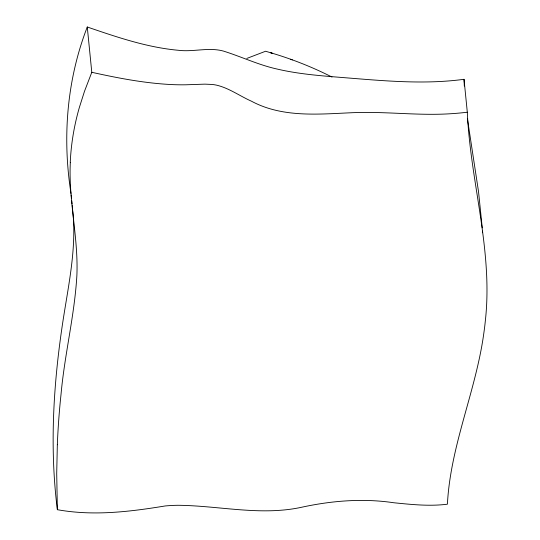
<?xml version="1.0" encoding="UTF-8"?>
<svg xmlns="http://www.w3.org/2000/svg" width="540" height="540" viewBox="0 0 540 540"><rect width="100%" height="100%" fill="white"/><g stroke="black" fill="none" stroke-linecap="round" stroke-linejoin="round"><path stroke-width="0.81" d="M57.335 444.731L56.714 473.499L57.362 509.693C93.312 516.193 129.58 511.805 165.206 505.953A122.236 89.539 -5.7 0 1 177.788 505.285C218.612 505.622 259.571 515.93 300.24 507.553C330.966 500.756 362.59 498.089 393.863 502.76C411.629 504.542 429.597 506.459 447.417 504.198C450.407 445.426 476.057 390.839 483.874 332.843A507.519 371.776 -5.7 0 0 485.365 320.544C493.162 250.317 470.367 181.906 467.309 112.219L464.022 79.306C423.88 84.719 383.366 80.784 343.231 77.585C321.138 75.803 298.904 74.149 277.27 69.086C258.68 65.016 241.454 56.7 223.371 51.064C208.589 47.027 193.361 52.171 178.362 50.281C146.988 47.446 116.903 37.132 87.271 27C66.798 79.88 62.235 137.626 70.997 193.435M70.335 162.344C68.398 200.111 78.395 237.283 76.903 275.029C74.648 315.043 64.651 354.139 61.06 394.025A1383.797 1013.695 -5.7 0 0 57.335 444.731M87.271 27L91.793 72.293L84.483 91.334L79.4 107.332A418.73 306.74 -5.7 0 0 70.254 162.344M246.8 58.442L265.606 51.239L272.174 53.21L270.776 52.792C291.87 58.988 312.41 67.109 332.006 77.058M91.793 72.293C118.577 78.226 145.679 83.437 173.144 84.638A174.042 127.494 -5.7 0 0 185.537 84.8L204.917 84.145L212.382 84.476A34.047 24.941 -5.7 0 1 217.168 85.3C229.5 88.378 239.935 96.086 251.424 101.189C282.731 117.99 318.938 114.129 353.038 112.671A298.472 218.646 -5.7 0 1 362.232 112.469C391.419 112.07 420.572 115.594 449.759 113.792A208.744 152.915 -5.7 0 0 467.309 112.219M292.349 59.906L290.554 59.279L291.506 59.616M467.363 118.382L478.535 191.693L482.247 227.853M71.179 195.048L71.53 198.288M57.362 509.693C49.451 447.005 53.433 383.366 62.957 321.077C68.58 284.486 76.788 247.637 72.698 210.404M71.773 200.711L72.083 203.945M72.239 205.558L72.623 209.594M482.476 231.127L482.598 232.76M464.022 79.306L464.319 86.022"/></g></svg>
